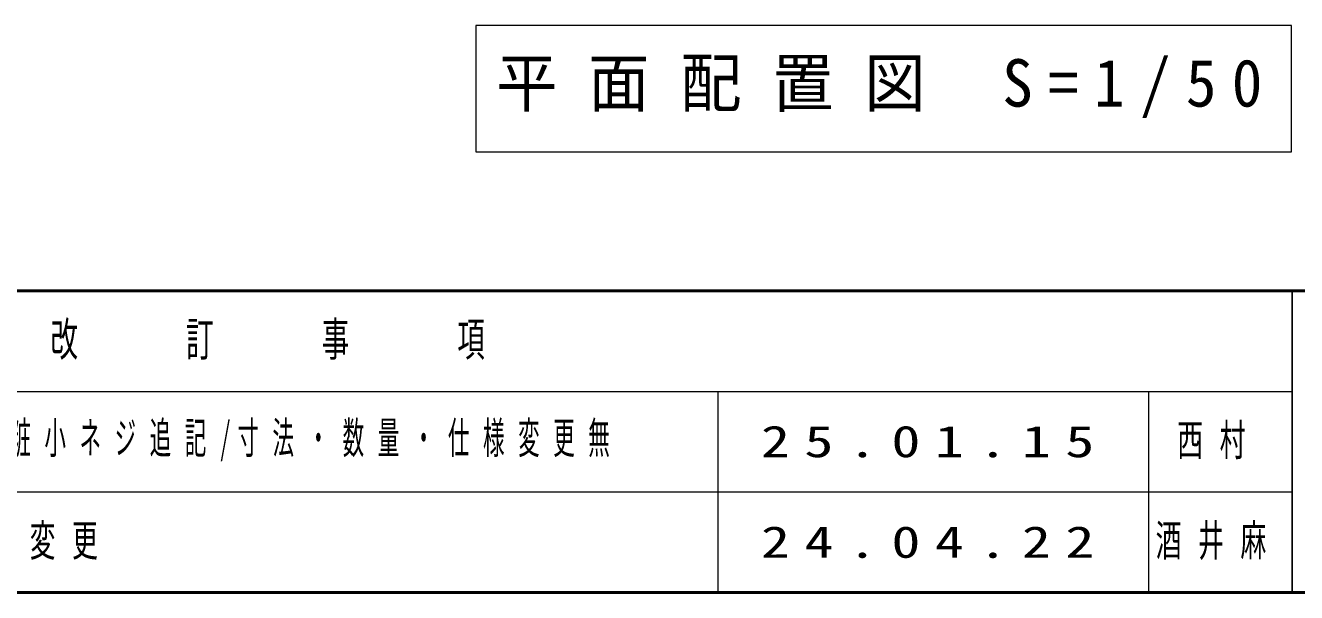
# Model space of a CAD drawing. Units: millimetres on the paper, scale 1:50. Extents: x -805 to -420, y -297 to 267.
# Drawn here: x -751.7 to -663.2, y 0 to 39.5 of the extents above; entities that cross this region are included whole.
import ezdxf

# ---------------------------------------------------------------- set-up
doc = ezdxf.new("R2010")
doc.units = ezdxf.units.MM
doc.layers.add('1_50', color=7, linetype='Continuous', lineweight=25)
doc.layers.add('LY_3', color=7, linetype='Continuous', lineweight=13)
doc.layers.add('LY_4', color=7, linetype='Continuous')
doc.styles.add('ＭＳ ゴシック', font='')
doc.styles.get('ＭＳ ゴシック').set_extended_font_data('MS Gothic')

msp = doc.modelspace()

# ---------------------------------------------------------------- linework, layer by layer
at = {"layer": '1_50', "lineweight": 13}
for p, q in [((-720.351, 39.464), (-720.351, 30.664)), ((-663.551, 39.464), (-720.351, 39.464)), ((-663.551, 30.664), (-663.551, 39.464)), ((-720.351, 30.664), (-663.551, 30.664))]:
    msp.add_line(p, q, dxfattribs=at)
at = {"layer": 'LY_3', "lineweight": 50}
for p, q in [((-805, 21), (-420, 21)), ((-805, 0), (-420, 0))]:
    msp.add_line(p, q, dxfattribs=at)
at = {"layer": 'LY_3', "color": 211, "lineweight": 25}
msp.add_line((-663.5, 21), (-663.5, 0), dxfattribs=at)
at = {"layer": 'LY_3'}
for p, q in [((-805, 14), (-663.5, 14)), ((-703.5, 14), (-703.5, 0)), ((-673.5, 14), (-673.5, 0)), ((-805, 7), (-663.5, 7))]:
    msp.add_line(p, q, dxfattribs=at)

# ---------------------------------------------------------------- texts
at = {"layer": '1_50', "insert": (-718.951, 35.064), "char_height": 3.299, "attachment_point": 4, "style": 'ＭＳ ゴシック'}
msp.add_mtext('\\T1.5;\\W0.95;平面配置図\\~S=1/50', dxfattribs=at)
at = {"layer": 'LY_3', "color": 4, "insert": (-734.25, 17.5), "char_height": 2.346, "attachment_point": 5, "style": 'ＭＳ ゴシック'}
msp.add_mtext('\\T1.64;\\W0.6;改\u3000\u3000訂\u3000\u3000事\u3000\u3000項', dxfattribs=at)
at = {"layer": 'LY_4', "char_height": 2.199, "attachment_point": 4, "style": 'ＭＳ ゴシック'}
for s, insert in [('\\T1.63;\\W0.5;スロープ＆タラップ＆ボックス：六角穴付化粧小ネジ追記/寸法・数量・仕様変更無', (-801.75, 10.5)), ('\\T1.5;\\W1.35;25.01.15', (-700.5, 10.5)), ('\\T1.64;\\W0.6;西村', (-671.5, 10.5)), ('\\T1.64;\\W0.6;特記仕様変更', (-763.25, 3.5)), ('\\T1.5;\\W1.35;24.04.22', (-700.5, 3.5)), ('\\T1.64;\\W0.6;酒井麻', (-673, 3.5))]:
    msp.add_mtext(s, dxfattribs=dict(at, insert=insert))

doc.saveas('drawing.dxf')
